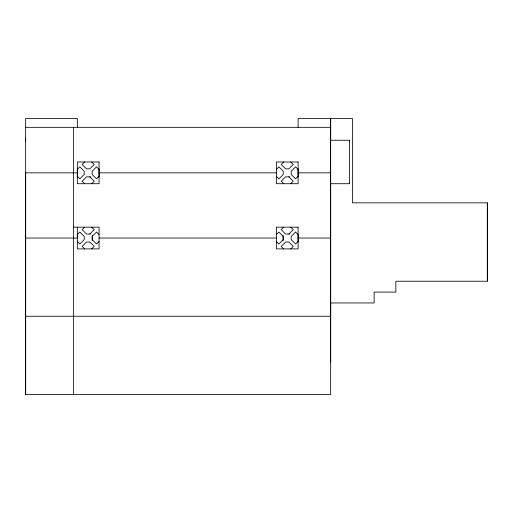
<?xml version="1.0" encoding="UTF-8"?>
<svg xmlns="http://www.w3.org/2000/svg" width="513" height="513" viewBox="0 0 513 513"><rect width="100%" height="100%" fill="white"/><g stroke="black" fill="none" stroke-linecap="round" stroke-linejoin="round"><path stroke-width="0.77" d="M298.098 127.32L298.098 118.522L352.386 118.522L352.386 202.834L487.35 202.834L487.35 281.227L395.844 281.227L395.844 292.089L374.118 292.089L374.118 302.959L330.661 302.959L330.661 394.478L25.65 394.478L25.65 172.843L77.335 172.843M25.65 141.28L25.65 138.08M73.455 394.478L73.455 127.327M77.335 233.332L77.335 238.032L25.65 238.032M77.335 176.953L77.335 168.187M99.067 176.953L99.067 168.982M298.098 241.694L298.098 234.499L295.578 232.03L291.217 236.39L291.217 239.674L295.578 244.034L298.098 241.52M298.098 176.754L298.098 168.777M330.949 183.712L349.379 183.712L349.379 182.968M349.372 140.992L349.372 140.254L330.949 140.254M77.335 169.361L79.848 166.84L84.215 171.207L84.215 174.484L79.848 178.851L77.335 176.331M84.709 161.98L82.195 164.5L86.556 168.86L89.839 168.86L94.2 164.5L91.686 161.98M91.686 183.712L94.2 181.192L89.839 176.831M99.06 176.331L96.547 178.851L92.186 174.484L92.186 171.207L96.547 166.84L99.06 169.361M77.335 234.544L79.848 232.03L84.215 236.39L84.215 239.674L79.848 244.034L77.335 241.52M84.709 227.169L82.195 229.683L86.556 234.043L90.782 234.031M89.839 234.043L94.2 229.683L91.686 227.169M91.686 248.895L94.2 246.381L89.839 242.014L86.556 242.014L82.195 246.381L84.709 248.895M99.06 241.52L96.547 244.034L92.186 239.674L92.186 236.39L96.547 232.03L99.06 234.544M276.366 169.361L278.886 166.84L283.247 171.207L283.247 174.484L278.886 178.851L276.366 176.331M283.74 161.98L281.227 164.5L285.587 168.86L288.87 168.86L293.237 164.5L290.717 161.98M290.717 183.712L293.237 181.192L288.87 176.831M298.098 176.331L295.578 178.851L291.217 174.484L291.217 171.207L295.578 166.84L298.098 169.361M276.366 234.544L278.886 232.03L283.247 236.39L283.247 239.674L278.886 244.034L276.366 241.52M283.74 227.169L281.227 229.683L285.587 234.043L289.819 234.031M288.87 234.043L293.237 229.683L290.717 227.169M290.717 248.895L293.237 246.381L288.87 242.014L285.587 242.014L281.227 246.381L283.74 248.895M25.65 127.327L330.609 127.327L330.609 238.045L298.098 238.032M99.06 172.843L276.366 172.843M298.098 172.843L330.609 172.843M90.782 176.844L86.556 176.831L82.195 181.192L84.709 183.712M289.819 176.844L285.587 176.831L281.227 181.192L283.74 183.712M73.455 227.169L99.06 227.169L99.06 248.895L77.335 248.895L77.335 227.169M99.06 238.032L276.366 238.032M25.65 316.252L330.661 316.264L330.661 118.522L330.661 140.081M487.35 202.834L487.35 281.227M349.372 140.254L349.379 183.712M330.661 183.192L330.661 362.595M283.105 235.448L283.105 240.616M92.327 235.448L92.327 240.616M77.335 127.32L77.335 118.522L25.65 118.522L25.65 394.478M99.06 161.98L77.335 161.98L77.335 183.712L99.06 183.712L99.06 161.98M298.098 161.98L276.366 161.98L276.366 183.712L298.098 183.712L298.098 161.98M298.098 227.169L276.366 227.169L276.366 248.895L298.098 248.895L298.098 227.169"/></g></svg>
